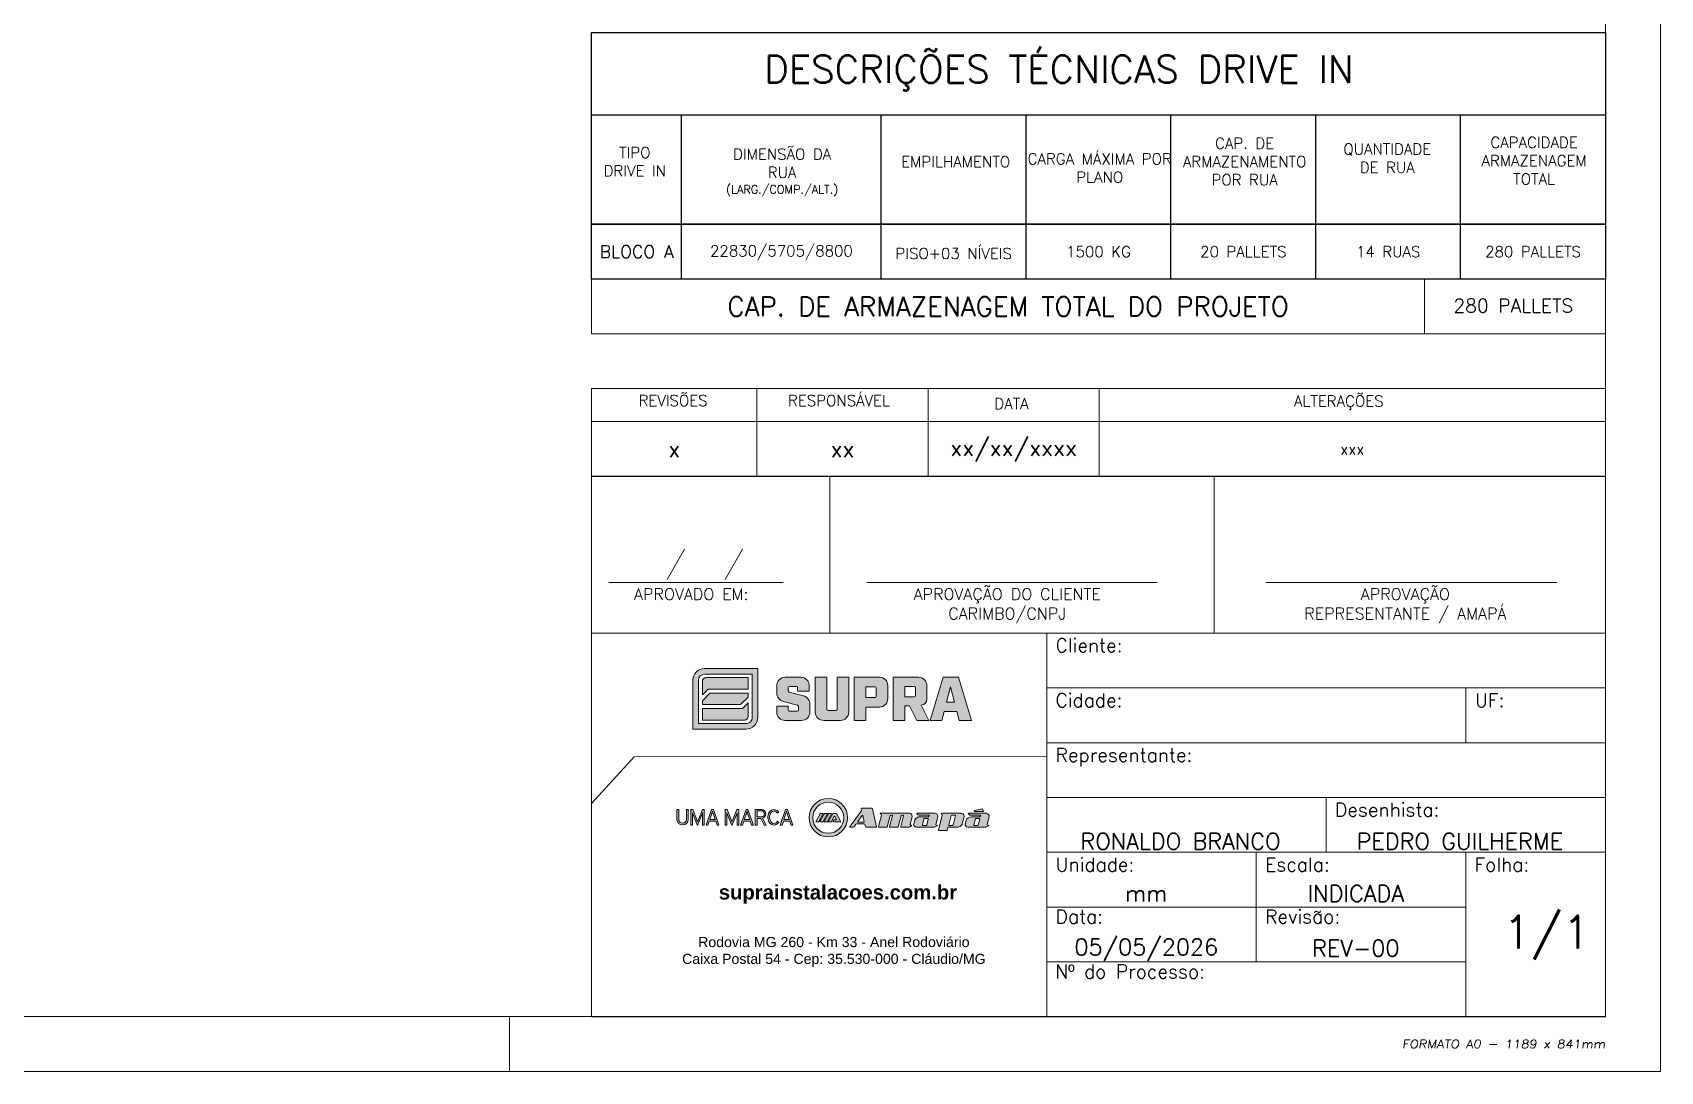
# Model space of a CAD drawing. Header units: millimetres. Extents: x 1772 to 2960, y 1025 to 1862.
# Drawn here: x 2662.8 to 2959.9, y 1024.7 to 1214.3 of the extents above; entities that cross this region are included whole.
import ezdxf
from ezdxf.enums import TextEntityAlignment as Align

# ---------------------------------------------------------------- set-up
doc = ezdxf.new("R2010")
doc.units = ezdxf.units.MM
doc.layers.add('02', color=2, linetype='Continuous')
doc.layers.add('9.3 - LEGENDA', color=7, linetype='Continuous')
doc.layers.add('9 - LEGENDA', color=2, linetype='Continuous', lineweight=20)
doc.layers.add('9.7 - LEGENDA', color=2, linetype='Continuous', lineweight=0)
doc.layers.add('9.1 - LEGENDA', color=30, linetype='Continuous', true_color=0xf2602b)
doc.layers.add('9.2 - LEGENDA', color=30, linetype='Continuous', true_color=0xf2602b)
doc.styles.add('Arial', font='arial.ttf')
doc.styles.add('Legenda', font='romans.shx')
doc.styles.add('ROMANS', font='romans.shx')

# ---------------------------------------------------------------- blocks, each defined once
blk = doc.blocks.new('FORMATO DE FOLHA A0')
at = {"layer": '9.7 - LEGENDA', "color": 7}
blk.add_line((15933.87, 17910.01), (15933.87, 17900.01), dxfattribs=at)
for points in [[(16143.91, 17900.01), (14955.71, 17900.01), (14955.71, 18736.97), (16143.87, 18736.97)], [(16133.87, 17910.01), (14980.67, 17910.01), (14980.67, 18726.97), (16133.87, 18726.97)]]:
    blk.add_lwpolyline(points, close=True, dxfattribs=at)
at = {"layer": '9.7 - LEGENDA', "color": 7, "style": 'ROMANS', "oblique": 8, "width": 1.15}
blk.add_text('FORMATO A0 - 1189 x 841mm', height=1.5, dxfattribs=at).set_placement((16133.87, 17905.01), align=Align.MIDDLE_RIGHT)
blk = doc.blocks.new('Bloco Legenda Supra 02')
at = {"layer": '9 - LEGENDA'}
for p, q in [((-185, 28.62), (0, 28.62)), ((-185, 0), (-185, 28.62)), ((-141.54, 0), (-141.54, 28.62)), ((-71.37, 0), (-71.37, 28.62)), ((0, 28.62), (0, 0)), ((-171.23, 9.8), (-168.05, 15.34)), ((-160.63, 9.8), (-157.45, 15.34)), ((-181.83, 9.27), (-150.03, 9.27)), ((-134.78, 9.27), (-81.77, 9.27)), ((-61.89, 9.27), (-8.88, 9.27)), ((0, 0), (-185, 0)), ((-147.91, 0), (-182.88, 0)), ((-75.01, 0), (-141.54, 0)), ((-2.12, 0), (-68.65, 0))]:
    blk.add_line(p, q, dxfattribs=at)
at = {"layer": '9 - LEGENDA', "char_height": 2.1203, "attachment_point": 1, "style": 'Legenda'}
for s, width, heights, insert in [('\\pxql;APROVADO EM:', 27.4619, [0.73], (-177.25, 8.18)), ('\\pxqc;APROVAÇÃO DO CLIENTE\\PCARIMBO/CNPJ', 57.0791, [13.55], (-137.69, 8.18)), ('\\pxqc;APROVAÇÃO\\PREPRESENTANTE / AMAPÁ', 60.5534, [13.55], (-66.78, 8.18))]:
    blk.add_mtext_dynamic_manual_height_columns(s, width=width, gutter_width=15, heights=heights, dxfattribs=dict(at, insert=insert))
blk = doc.blocks.new('CABEÇALHO')
at = {"layer": '9.1 - LEGENDA', "lineweight": 0, "true_color": 0xf2602b}
h = blk.add_hatch(color=30, dxfattribs=at)
h.dxf.hatch_style = 1
h.paths.add_polyline_path([(12474.99, 14877.66, 0.425379), (12477.18, 14879.77), (12477.18, 14888.69), (12467.45, 14888.69, 0.414214), (12465.33, 14886.57), (12465.33, 14877.66), (12474.99, 14877.66)])
h.paths.add_polyline_path([(12486.71, 14880.76), (12486.71, 14882.16, 0.339253), (12485.51, 14883.73), (12482.94, 14884.42, -0.339253), (12482.76, 14884.65), (12482.76, 14885.22, -0.414214), (12482.96, 14885.43), (12484.26, 14885.43, -0.414214), (12484.46, 14885.22), (12484.46, 14884.58), (12486.58, 14884.58), (12486.58, 14885.58, 0.414214), (12485.04, 14887.12), (12482.17, 14887.12, 0.414214), (12480.64, 14885.58), (12480.64, 14884.27, 0.337903), (12481.84, 14882.71), (12484.41, 14882, -0.337903), (12484.6, 14881.76), (12484.6, 14881.13, -0.414214), (12484.39, 14880.92), (12482.94, 14880.92, -0.414214), (12482.74, 14881.13), (12482.74, 14881.84), (12480.64, 14881.84), (12480.64, 14880.76, 0.414214), (12482.15, 14879.23), (12485.16, 14879.23, 0.417485)])
h.paths.add_polyline_path([(12487.68, 14880.66, 0.394208), (12489.21, 14879.23), (12492.25, 14879.23, 0.414214), (12493.78, 14880.76), (12493.78, 14887.11), (12491.67, 14887.11), (12491.67, 14881.26, -0.414214), (12491.46, 14881.06), (12490, 14881.06, -0.414214), (12489.8, 14881.26), (12489.8, 14887.11), (12487.68, 14887.11)])
h.paths.add_polyline_path([(12500.92, 14883.21), (12500.92, 14885.58, 0.414214), (12499.38, 14887.12), (12494.78, 14887.11), (12494.78, 14879.23), (12496.9, 14879.23), (12496.9, 14881.68), (12499.38, 14881.68, 0.414214)])
h.paths.add_polyline_path([(12506.99, 14882.04, 0.414214), (12508.06, 14883.11), (12508.06, 14885.58, 0.414214), (12506.52, 14887.12), (12501.91, 14887.12), (12501.91, 14879.23), (12504.03, 14879.23), (12504.03, 14881.87), (12504.89, 14881.87), (12506.23, 14879.23), (12508.37, 14879.23), (12506.99, 14882.04)], is_closed=False)
h.paths.add_polyline_path([(12513.94, 14879.23), (12516.19, 14879.23), (12513.79, 14887.11), (12511, 14887.11), (12508.62, 14879.23), (12510.78, 14879.23), (12511.2, 14880.85), (12513.52, 14880.85)])
h.paths.add_polyline_path([(12466.35, 14878.67), (12466.35, 14886.57, -0.414214), (12467.45, 14887.67), (12476.17, 14887.67), (12476.17, 14879.77, -0.429723), (12475.01, 14878.67)], flags=16)
h.paths.add_polyline_path([(12498.6, 14883.41), (12496.9, 14883.41), (12496.9, 14885.38), (12498.6, 14885.38, -0.414214), (12498.8, 14885.18), (12498.8, 14883.61, -0.414214), (12498.6, 14883.41)], is_closed=False, flags=16)
h.paths.add_polyline_path([(12505.94, 14885.2), (12505.94, 14883.74, -0.414214), (12505.74, 14883.53), (12504.03, 14883.53), (12504.03, 14885.4), (12505.74, 14885.4, -0.414214)], flags=16)
h.paths.add_polyline_path([(12512.36, 14885.39), (12513.09, 14882.54), (12511.63, 14882.54)], flags=16)
h.paths.add_polyline_path([(12468.12, 14884.96), (12475.44, 14884.96), (12475.44, 14887.04), (12470.2, 14887.04), (12467.75, 14887.04, 0.414214), (12467.07, 14886.36), (12467.07, 14883.92)], flags=0)
h.paths.add_polyline_path([(12468.46, 14884.22), (12467.07, 14882.83), (12467.07, 14882.13), (12474.06, 14882.13), (12475.44, 14883.51), (12475.44, 14884.22)], flags=0)
h.paths.add_polyline_path([(12467.08, 14881.39), (12467.08, 14879.31), (12474.76, 14879.31, 0.414214), (12475.44, 14879.98), (12475.44, 14882.43), (12474.4, 14881.39)], flags=0)
h = blk.add_hatch(color=30, dxfattribs=at)
h.dxf.hatch_style = 1
h.paths.add_polyline_path([(12468.12, 14884.96), (12475.44, 14884.96), (12475.44, 14887.04), (12470.2, 14887.04), (12467.75, 14887.04, 0.414214), (12467.07, 14886.36), (12467.07, 14883.92)])
h.paths.add_polyline_path([(12468.46, 14884.22), (12467.07, 14882.83), (12467.07, 14882.13), (12474.06, 14882.13), (12475.44, 14883.51), (12475.44, 14884.22)])
h.paths.add_polyline_path([(12467.08, 14881.39), (12467.08, 14879.31), (12474.76, 14879.31, 0.414214), (12475.44, 14879.98), (12475.44, 14882.43), (12474.4, 14881.39)])
h = blk.add_hatch(color=30, dxfattribs=at)
h.dxf.hatch_style = 1
h.paths.add_polyline_path([(12462.75, 14861.15), (12462.75, 14862.98), (12462.43, 14862.98), (12462.43, 14861.17, 1), (12464.48, 14861.17), (12464.48, 14862.98), (12464.16, 14862.98), (12464.16, 14861.17, -0.988453), (12462.75, 14861.15)])
h.paths.add_polyline_path([(12466.19, 14860.07), (12466.94, 14861.9), (12467.12, 14862.37), (12467.12, 14860.14), (12467.42, 14860.14), (12467.42, 14862.98), (12467.07, 14862.98), (12466.4, 14861.28), (12466.19, 14860.73), (12465.99, 14861.28), (12465.32, 14862.98), (12464.97, 14862.98), (12464.97, 14860.14), (12465.27, 14860.14), (12465.27, 14862.37), (12465.44, 14861.9)])
h.paths.add_polyline_path([(12470.09, 14860.14), (12469.1, 14862.98), (12468.76, 14862.98), (12467.77, 14860.14), (12468.09, 14860.14), (12468.34, 14860.86), (12469.52, 14860.86), (12469.76, 14860.14)])
h.paths.add_polyline_path([(12472.48, 14860.07), (12473.23, 14861.9), (12473.41, 14862.37), (12473.41, 14860.14), (12473.71, 14860.14), (12473.71, 14862.98), (12473.36, 14862.98), (12472.69, 14861.28), (12472.48, 14860.73), (12472.28, 14861.28), (12471.61, 14862.98), (12471.26, 14862.98), (12471.26, 14860.14), (12471.56, 14860.14), (12471.56, 14862.37), (12471.73, 14861.9)])
h.paths.add_polyline_path([(12476.38, 14860.14), (12475.39, 14862.98), (12475.05, 14862.98), (12474.06, 14860.14), (12474.38, 14860.14), (12474.63, 14860.86), (12475.8, 14860.86), (12476.05, 14860.14)])
h.paths.add_polyline_path([(12478.07, 14861.38, 0.340454), (12478.66, 14862.18, 0.414214), (12477.86, 14862.98), (12476.73, 14862.98), (12476.73, 14860.14), (12477.05, 14860.14), (12477.05, 14861.35), (12477.72, 14861.35), (12478.33, 14860.14), (12478.7, 14860.14)])
edge = h.paths.add_edge_path()
edge.add_ellipse((12480.16, 14861.56), major_axis=(0.01, 1.42), ratio=0.812832, start_angle=318.8452, end_angle=582.7375)
edge.add_line((12481.03, 14860.62), (12480.8, 14860.82))
edge.add_ellipse((12480.16, 14861.56), major_axis=(0, 1.13), ratio=0.740185, start_angle=682.013, end_angle=940.3854, ccw=False)
edge.add_line((12480.77, 14862.34), (12481.01, 14862.53))
h.paths.add_polyline_path([(12483.6, 14860.14), (12482.62, 14862.98), (12482.27, 14862.98), (12481.28, 14860.14), (12481.61, 14860.14), (12481.85, 14860.86), (12483.03, 14860.86), (12483.27, 14860.14)])
h.paths.add_polyline_path([(12493.56, 14861.48, 1), (12486.55, 14861.48, 1)])
h.paths.add_polyline_path([(12496.57, 14860.36), (12496.7, 14860.27), (12496.82, 14859.81), (12496.95, 14859.73), (12498.76, 14859.73), (12498.85, 14859.79), (12498.85, 14859.81), (12498.09, 14863.11), (12497.95, 14863.2), (12496.13, 14863.2), (12496.03, 14863.11), (12496.06, 14862.96), (12496.1, 14862.8), (12496.06, 14862.67), (12493.92, 14859.77), (12494, 14859.73), (12494.57, 14859.73), (12494.75, 14859.81), (12495.09, 14860.27), (12495.28, 14860.36)])
h.paths.add_polyline_path([(12505.36, 14861.65), (12505.38, 14861.77, 0.33946), (12504.89, 14862.28), (12499.57, 14862.28), (12499.49, 14862.24), (12499.62, 14862.11), (12499.75, 14861.91), (12499.74, 14861.87), (12499.21, 14859.89, 0.493824), (12499.32, 14859.75), (12500.7, 14859.75, 0.338099), (12500.81, 14859.83), (12501.35, 14861.81, -0.26582), (12501.43, 14861.89), (12501.68, 14861.96), (12501.71, 14861.94, -0.320921), (12501.76, 14861.82), (12501.24, 14859.89, 0.493824), (12501.34, 14859.75), (12502.72, 14859.75, 0.338124), (12502.83, 14859.83), (12503.37, 14861.81, -0.267412), (12503.45, 14861.89), (12503.71, 14861.96), (12503.74, 14861.94, -0.310515), (12503.78, 14861.82), (12503.26, 14859.89, 0.493824), (12503.37, 14859.75), (12504.71, 14859.75, 0.073274), (12504.74, 14859.75), (12504.92, 14859.81, 0.069468), (12504.95, 14859.82), (12505.24, 14860.01), (12505.27, 14860.05), (12505.12, 14860.1), (12505.03, 14860.16, -0.327221), (12504.98, 14860.28)])
h.paths.add_polyline_path([(12509.42, 14859.75), (12509.92, 14860.01), (12509.97, 14860.05), (12509.81, 14860.1), (12509.66, 14860.2), (12509.66, 14860.22), (12510.05, 14861.65), (12510.07, 14861.77), (12509.86, 14862.16), (12509.41, 14862.28), (12506.28, 14862.28), (12506.21, 14862.24), (12506.23, 14862.21), (12506.42, 14862.02), (12506.6, 14861.96), (12508.37, 14861.96, -0.14925), (12508.42, 14861.94), (12508.49, 14861.89), (12508.34, 14861.68, -0.238714), (12508.26, 14861.65), (12506.82, 14861.65, 0.310684), (12505.82, 14860.99), (12505.65, 14860.38), (12505.63, 14860.25, 0.335676), (12506.12, 14859.75), (12506.3, 14859.75)])
h.paths.add_polyline_path([(12514.22, 14862.28), (12510.71, 14862.28, 0.124117), (12510.66, 14862.27), (12510.64, 14862.25, 0.225102), (12510.63, 14862.22), (12510.73, 14862.11, -0.039705), (12510.74, 14862.1), (12510.87, 14861.91), (12510.86, 14861.87), (12510.15, 14859.24, 0.494295), (12510.24, 14859.12), (12511.66, 14859.12, 0.336979), (12511.76, 14859.19), (12511.89, 14859.68, -0.336979), (12511.98, 14859.75), (12513.53, 14859.75, 0.317224), (12514.51, 14860.38), (12514.86, 14861.65), (12514.88, 14861.77, 0.408402)])
h.paths.add_polyline_path([(12518.79, 14859.75), (12519.29, 14860.01), (12519.34, 14860.05), (12519.18, 14860.1), (12519.03, 14860.2), (12519.03, 14860.22), (12519.42, 14861.65, 0.404448), (12518.91, 14862.28), (12515.67, 14862.28, 0.124402), (12515.64, 14862.27), (12515.61, 14862.26, 0.338099), (12515.6, 14862.22, 0.077072), (12515.61, 14862.21), (12515.83, 14861.98, 0.200147), (12515.88, 14861.96), (12517.75, 14861.96, -0.14925), (12517.78, 14861.95), (12517.81, 14861.93, -0.426231), (12517.82, 14861.84), (12517.7, 14861.67, -0.238714), (12517.65, 14861.65), (12516.18, 14861.65, 0.306917), (12515.19, 14861.01), (12515.02, 14860.38, 0.428953), (12515.49, 14859.75)])
h.paths.add_polyline_path([(12518.39, 14862.6), (12518.2, 14863.1), (12516.67, 14862.81), (12516.76, 14862.6)])
h.paths.add_polyline_path([(12469.42, 14861.15), (12468.44, 14861.15), (12468.75, 14862.08), (12468.93, 14862.65), (12469.1, 14862.09)], flags=16)
h.paths.add_polyline_path([(12475.71, 14861.15), (12474.73, 14861.15), (12475.04, 14862.08), (12475.22, 14862.65), (12475.39, 14862.09)], flags=16)
h.paths.add_polyline_path([(12477.84, 14862.75, -0.414214), (12478.42, 14862.17, -0.414214), (12477.89, 14861.64), (12477.05, 14861.64), (12477.05, 14862.75)], flags=16)
h.paths.add_polyline_path([(12482.93, 14861.15), (12481.95, 14861.15), (12482.26, 14862.08), (12482.44, 14862.65), (12482.62, 14862.09)], flags=16)
h.paths.add_polyline_path([(12492.89, 14861.48, 1), (12487.21, 14861.48, 1)], flags=16)
h.paths.add_polyline_path([(12496.5, 14860.67), (12495.5, 14860.67), (12495.44, 14860.71), (12495.45, 14860.76), (12496.25, 14861.89), (12496.3, 14861.93), (12496.33, 14861.89), (12496.59, 14860.74)], flags=16)
h.paths.add_polyline_path([(12508.21, 14861.33, -0.493787), (12508.3, 14861.21), (12508.01, 14860.14, -0.338879), (12507.92, 14860.07), (12507.31, 14860.07, -0.493787), (12507.22, 14860.19), (12507.51, 14861.26, -0.338879), (12507.6, 14861.33)], flags=16)
h.paths.add_polyline_path([(12512.62, 14861.96), (12513.21, 14861.96), (12513.3, 14861.89), (12513.29, 14861.87), (12512.83, 14860.15), (12512.69, 14860.06), (12512.1, 14860.06), (12512.02, 14860.13), (12512.02, 14860.15), (12512.48, 14861.87)], flags=16)
h.paths.add_polyline_path([(12517.62, 14861.33, -0.493787), (12517.68, 14861.24), (12517.38, 14860.12, -0.338879), (12517.31, 14860.07), (12516.65, 14860.07, -0.493787), (12516.58, 14860.15), (12516.89, 14861.28, -0.338879), (12516.95, 14861.33)], flags=16)
h.paths.add_polyline_path([(12488.35, 14860.79, -0.277041), (12488.22, 14860.71), (12487.76, 14860.71), (12488.54, 14862.17, -0.27714), (12488.67, 14862.25), (12489.13, 14862.25)], flags=0)
h.paths.add_polyline_path([(12489.12, 14860.79, -0.277126), (12488.99, 14860.71), (12488.52, 14860.71), (12489.3, 14862.17, -0.27714), (12489.43, 14862.25), (12489.9, 14862.25)], flags=0)
h.paths.add_polyline_path([(12489.88, 14860.79, -0.277126), (12489.75, 14860.71), (12489.29, 14860.71), (12490.06, 14862.17, -0.277041), (12490.2, 14862.25), (12490.66, 14862.25)], flags=0)
h.paths.add_polyline_path([(12491.49, 14861.07, 0.408126), (12491.55, 14861.13), (12491.55, 14861.15, 0.128303), (12491.54, 14861.18), (12491.2, 14861.83), (12490.65, 14860.79, -0.277175), (12490.51, 14860.71), (12490.05, 14860.71), (12490.81, 14862.13, -0.277133), (12491, 14862.25), (12491.39, 14862.25, -0.277133), (12491.59, 14862.13), (12492.35, 14860.71), (12490.9, 14860.71), (12491.06, 14861.01, -0.276959), (12491.16, 14861.07)], flags=0)
h.paths.add_polyline_path([(12491.16, 14861.07, 0.276959), (12491.06, 14861.01), (12490.9, 14860.71), (12492.35, 14860.71), (12491.59, 14862.13, 0.277133), (12491.39, 14862.25), (12491, 14862.25, 0.277133), (12490.81, 14862.13), (12490.05, 14860.71), (12490.51, 14860.71, 0.277175), (12490.65, 14860.79), (12491.2, 14861.83), (12491.54, 14861.18, -0.128303), (12491.55, 14861.15), (12491.55, 14861.13, -0.408126), (12491.49, 14861.07)], flags=0)
h.paths.add_polyline_path([(12490.66, 14862.25), (12490.2, 14862.25, 0.277041), (12490.06, 14862.17), (12489.29, 14860.71), (12489.75, 14860.71, 0.277126), (12489.88, 14860.79)], flags=0)
h.paths.add_polyline_path([(12489.9, 14862.25), (12489.43, 14862.25, 0.27714), (12489.3, 14862.17), (12488.52, 14860.71), (12488.99, 14860.71, 0.277126), (12489.12, 14860.79)], flags=0)
h.paths.add_polyline_path([(12489.13, 14862.25), (12488.67, 14862.25, 0.27714), (12488.54, 14862.17), (12487.76, 14860.71), (12488.22, 14860.71, 0.277041), (12488.35, 14860.79)], flags=0)
h = blk.add_hatch(color=30, dxfattribs=at)
h.dxf.hatch_style = 1
h.paths.add_polyline_path([(12489.13, 14862.25), (12488.67, 14862.25, 0.27714), (12488.54, 14862.17), (12487.76, 14860.71), (12488.22, 14860.71, 0.277041), (12488.35, 14860.79)])
h.paths.add_polyline_path([(12489.9, 14862.25), (12489.43, 14862.25, 0.27714), (12489.3, 14862.17), (12488.52, 14860.71), (12488.99, 14860.71, 0.277126), (12489.12, 14860.79)])
h.paths.add_polyline_path([(12490.66, 14862.25), (12490.2, 14862.25, 0.277041), (12490.06, 14862.17), (12489.29, 14860.71), (12489.75, 14860.71, 0.277126), (12489.88, 14860.79)])
h.paths.add_polyline_path([(12491.16, 14861.07, 0.276959), (12491.06, 14861.01), (12490.9, 14860.71), (12492.35, 14860.71), (12491.59, 14862.13, 0.277133), (12491.39, 14862.25), (12491, 14862.25, 0.277133), (12490.81, 14862.13), (12490.05, 14860.71), (12490.51, 14860.71, 0.277175), (12490.65, 14860.79), (12491.2, 14861.83), (12491.54, 14861.18, -0.128303), (12491.55, 14861.15), (12491.55, 14861.13, -0.408126), (12491.49, 14861.07)])
at = {"layer": '9 - LEGENDA'}
for p, q in [((12446.86, 14895.16), (12631.86, 14895.16)), ((12446.86, 14825.16), (12446.86, 14895.16)), ((12529.9, 14895.16), (12529.9, 14825.16)), ((12631.86, 14825.16), (12631.86, 14895.16)), ((12529.9, 14885.16), (12631.86, 14885.16)), ((12606.36, 14875.16), (12606.36, 14885.16)), ((12529.9, 14875.16), (12631.86, 14875.16)), ((12529.9, 14865.16), (12631.86, 14865.16)), ((12580.88, 14865.16), (12580.88, 14855.16)), ((12529.9, 14855.16), (12631.86, 14855.16)), ((12568.13, 14845.16), (12568.13, 14855.16)), ((12606.36, 14825.16), (12606.36, 14855.16)), ((12529.9, 14845.16), (12606.36, 14845.16)), ((12568.13, 14835.16), (12568.13, 14845.16)), ((12529.9, 14835.16), (12606.36, 14835.16)), ((12446.86, 14825.16), (12631.86, 14825.16))]:
    blk.add_line(p, q, dxfattribs=at)
at = {"layer": '9.1 - LEGENDA', "lineweight": 0}
for p, q in [((12467.45, 14888.69), (12477.18, 14888.69)), ((12477.18, 14888.69), (12477.18, 14879.77)), ((12465.33, 14877.66), (12465.33, 14886.57)), ((12466.35, 14886.57), (12466.35, 14878.67)), ((12467.07, 14886.36), (12467.07, 14883.92)), ((12476.17, 14887.67), (12467.45, 14887.67)), ((12470.2, 14887.04), (12467.75, 14887.04)), ((12475.44, 14887.04), (12470.2, 14887.04)), ((12475.44, 14884.96), (12475.44, 14887.04)), ((12476.17, 14879.77), (12476.17, 14887.67)), ((12480.64, 14884.27), (12480.64, 14885.58)), ((12482.17, 14887.12), (12485.04, 14887.12)), ((12482.76, 14885.22), (12482.76, 14884.65)), ((12484.26, 14885.43), (12482.96, 14885.43)), ((12484.46, 14884.58), (12484.46, 14885.22)), ((12486.58, 14885.58), (12486.58, 14884.58)), ((12487.68, 14880.66), (12487.68, 14887.11)), ((12487.68, 14887.11), (12489.8, 14887.11)), ((12489.8, 14887.11), (12489.8, 14881.26)), ((12491.67, 14881.26), (12491.67, 14887.11)), ((12491.67, 14887.11), (12493.78, 14887.11)), ((12493.78, 14887.11), (12493.78, 14880.76)), ((12494.78, 14887.12), (12499.38, 14887.12)), ((12494.78, 14887.11), (12494.78, 14887.12)), ((12494.78, 14879.23), (12494.78, 14887.11)), ((12498.6, 14885.38), (12496.9, 14885.38)), ((12496.9, 14885.38), (12496.9, 14883.41)), ((12498.8, 14883.61), (12498.8, 14885.18)), ((12500.92, 14885.58), (12500.92, 14883.21)), ((12501.91, 14879.23), (12501.91, 14887.12)), ((12501.91, 14887.12), (12506.52, 14887.12)), ((12505.74, 14885.4), (12504.03, 14885.4)), ((12504.03, 14885.4), (12504.03, 14883.53)), ((12505.94, 14883.74), (12505.94, 14885.2)), ((12508.06, 14885.58), (12508.06, 14883.11)), ((12508.62, 14879.23), (12511, 14887.11)), ((12511, 14887.11), (12513.79, 14887.11)), ((12512.36, 14885.39), (12511.63, 14882.54)), ((12513.09, 14882.54), (12512.36, 14885.39)), ((12513.79, 14887.11), (12516.19, 14879.23)), ((12467.07, 14883.92), (12468.12, 14884.96)), ((12468.46, 14884.22), (12467.07, 14882.83)), ((12467.07, 14882.83), (12467.07, 14882.13)), ((12468.12, 14884.96), (12475.44, 14884.96)), ((12475.44, 14884.22), (12468.46, 14884.22)), ((12474.06, 14882.13), (12475.44, 14883.51)), ((12475.44, 14882.43), (12474.4, 14881.39)), ((12475.44, 14883.51), (12475.44, 14884.22)), ((12475.44, 14879.98), (12475.44, 14882.43)), ((12481.84, 14882.71), (12484.41, 14882)), ((12482.94, 14884.42), (12485.51, 14883.73)), ((12486.58, 14884.58), (12484.46, 14884.58)), ((12496.9, 14883.41), (12498.6, 14883.41)), ((12498.6, 14883.41), (12498.6, 14883.41)), ((12504.03, 14883.53), (12505.74, 14883.53)), ((12505.74, 14883.53), (12505.74, 14883.54)), ((12511.63, 14882.54), (12513.09, 14882.54)), ((12513.09, 14882.54), (12513.09, 14882.54)), ((12467.07, 14882.13), (12474.06, 14882.13)), ((12467.08, 14881.39), (12467.08, 14879.31)), ((12474.4, 14881.39), (12467.08, 14881.39)), ((12467.08, 14881.39), (12467.08, 14881.39)), ((12467.08, 14879.31), (12474.76, 14879.31)), ((12480.64, 14881.84), (12482.74, 14881.84)), ((12480.64, 14880.76), (12480.64, 14881.84)), ((12485.18, 14879.23), (12482.15, 14879.23)), ((12482.74, 14881.84), (12482.74, 14881.13)), ((12482.94, 14880.92), (12484.39, 14880.92)), ((12484.6, 14881.13), (12484.6, 14881.76)), ((12486.71, 14882.16), (12486.71, 14880.76)), ((12492.25, 14879.23), (12489.21, 14879.23)), ((12490, 14881.06), (12491.46, 14881.06)), ((12496.9, 14879.23), (12494.78, 14879.23)), ((12499.38, 14881.68), (12496.9, 14881.68)), ((12496.9, 14881.68), (12496.9, 14879.23)), ((12504.03, 14879.23), (12501.91, 14879.23)), ((12504.89, 14881.87), (12504.03, 14881.87)), ((12504.03, 14881.87), (12504.03, 14879.23)), ((12506.23, 14879.23), (12504.89, 14881.87)), ((12508.37, 14879.23), (12506.23, 14879.23)), ((12506.99, 14882.04), (12508.37, 14879.23)), ((12506.99, 14882.04), (12506.99, 14882.04)), ((12508.37, 14879.23), (12508.37, 14879.23)), ((12510.78, 14879.23), (12508.62, 14879.23)), ((12511.2, 14880.85), (12510.78, 14879.23)), ((12513.52, 14880.85), (12511.2, 14880.85)), ((12513.94, 14879.23), (12513.52, 14880.85)), ((12516.19, 14879.23), (12513.94, 14879.23)), ((12475.07, 14877.66), (12465.33, 14877.66)), ((12466.35, 14878.67), (12475.07, 14878.67)), ((12466.35, 14878.67), (12466.35, 14878.67)), ((12475.07, 14877.66), (12475.07, 14877.66)), ((12462.43, 14861.17), (12462.43, 14862.98)), ((12462.43, 14862.98), (12462.75, 14862.98)), ((12462.75, 14862.98), (12462.75, 14861.15)), ((12464.16, 14861.17), (12464.16, 14862.98)), ((12464.16, 14862.98), (12464.48, 14862.98)), ((12464.48, 14862.98), (12464.48, 14861.17)), ((12464.97, 14860.14), (12464.97, 14862.98)), ((12464.97, 14862.98), (12465.32, 14862.98)), ((12465.44, 14861.9), (12465.27, 14862.37)), ((12465.27, 14862.37), (12465.27, 14860.14)), ((12465.32, 14862.98), (12465.99, 14861.28)), ((12466.19, 14860.07), (12465.44, 14861.9)), ((12466.94, 14861.9), (12466.19, 14860.07)), ((12466.4, 14861.28), (12467.07, 14862.98)), ((12467.12, 14862.37), (12466.94, 14861.9)), ((12467.07, 14862.98), (12467.42, 14862.98)), ((12467.12, 14860.14), (12467.12, 14862.37)), ((12467.42, 14862.98), (12467.42, 14860.14)), ((12467.77, 14860.14), (12468.76, 14862.98)), ((12468.75, 14862.08), (12468.44, 14861.15)), ((12468.93, 14862.65), (12468.75, 14862.08)), ((12468.76, 14862.98), (12469.1, 14862.98)), ((12469.1, 14862.09), (12468.93, 14862.65)), ((12469.1, 14862.98), (12470.09, 14860.14)), ((12469.42, 14861.15), (12469.1, 14862.09)), ((12471.26, 14860.14), (12471.26, 14862.98)), ((12471.26, 14862.98), (12471.61, 14862.98)), ((12471.73, 14861.9), (12471.56, 14862.37)), ((12471.56, 14862.37), (12471.56, 14860.14)), ((12471.61, 14862.98), (12472.28, 14861.28)), ((12472.48, 14860.07), (12471.73, 14861.9)), ((12473.23, 14861.9), (12472.48, 14860.07)), ((12472.69, 14861.28), (12473.36, 14862.98)), ((12473.41, 14862.37), (12473.23, 14861.9)), ((12473.36, 14862.98), (12473.71, 14862.98)), ((12473.41, 14860.14), (12473.41, 14862.37)), ((12473.71, 14862.98), (12473.71, 14860.14)), ((12474.06, 14860.14), (12475.05, 14862.98)), ((12475.04, 14862.08), (12474.73, 14861.15)), ((12475.22, 14862.65), (12475.04, 14862.08)), ((12475.05, 14862.98), (12475.39, 14862.98)), ((12475.39, 14862.09), (12475.22, 14862.65)), ((12475.39, 14862.98), (12476.38, 14860.14)), ((12475.71, 14861.15), (12475.39, 14862.09)), ((12476.73, 14860.14), (12476.73, 14862.98)), ((12476.73, 14862.98), (12477.86, 14862.98)), ((12477.84, 14862.75), (12477.05, 14862.75)), ((12477.05, 14862.75), (12477.05, 14861.64)), ((12477.05, 14861.64), (12477.89, 14861.64)), ((12481.01, 14862.53), (12480.77, 14862.34)), ((12481.28, 14860.14), (12482.27, 14862.98)), ((12482.26, 14862.08), (12481.95, 14861.15)), ((12482.44, 14862.65), (12482.26, 14862.08)), ((12482.27, 14862.98), (12482.62, 14862.98)), ((12482.62, 14862.09), (12482.44, 14862.65)), ((12482.62, 14862.98), (12483.6, 14860.14)), ((12482.93, 14861.15), (12482.62, 14862.09)), ((12487.76, 14860.71), (12488.54, 14862.17)), ((12489.13, 14862.25), (12488.35, 14860.79)), ((12488.52, 14860.71), (12489.3, 14862.17)), ((12488.67, 14862.25), (12489.13, 14862.25)), ((12489.9, 14862.25), (12489.12, 14860.79)), ((12489.29, 14860.71), (12490.06, 14862.17)), ((12489.43, 14862.25), (12489.9, 14862.25)), ((12490.66, 14862.25), (12489.88, 14860.79)), ((12490.81, 14862.13), (12490.05, 14860.71)), ((12490.2, 14862.25), (12490.66, 14862.25)), ((12490.65, 14860.79), (12491.2, 14861.83)), ((12491.39, 14862.25), (12491, 14862.25)), ((12491.2, 14861.83), (12491.54, 14861.18)), ((12492.35, 14860.71), (12491.59, 14862.13)), ((12496.06, 14862.67), (12493.92, 14859.77)), ((12495.45, 14860.76), (12496.25, 14861.89)), ((12496.13, 14863.2), (12496.03, 14863.11)), ((12496.03, 14863.11), (12496.06, 14862.96)), ((12496.06, 14862.96), (12496.1, 14862.8)), ((12496.1, 14862.8), (12496.06, 14862.67)), ((12497.95, 14863.2), (12496.13, 14863.2)), ((12496.25, 14861.89), (12496.3, 14861.93)), ((12496.3, 14861.93), (12496.33, 14861.89)), ((12496.33, 14861.89), (12496.59, 14860.74)), ((12498.09, 14863.11), (12497.95, 14863.2)), ((12498.85, 14859.81), (12498.09, 14863.11)), ((12499.74, 14861.87), (12499.21, 14859.89)), ((12499.57, 14862.28), (12499.49, 14862.24)), ((12499.49, 14862.24), (12499.62, 14862.11)), ((12504.89, 14862.28), (12499.57, 14862.28)), ((12499.62, 14862.11), (12499.75, 14861.91)), ((12499.75, 14861.91), (12499.74, 14861.87)), ((12500.81, 14859.83), (12501.35, 14861.81)), ((12501.76, 14861.82), (12501.24, 14859.89)), ((12501.43, 14861.89), (12501.68, 14861.96)), ((12501.68, 14861.96), (12501.71, 14861.94)), ((12502.83, 14859.83), (12503.37, 14861.81)), ((12503.78, 14861.82), (12503.26, 14859.89)), ((12503.45, 14861.89), (12503.71, 14861.96)), ((12503.71, 14861.96), (12503.74, 14861.94)), ((12504.98, 14860.28), (12505.36, 14861.65)), ((12505.36, 14861.65), (12505.38, 14861.77)), ((12506.28, 14862.28), (12506.21, 14862.24)), ((12506.21, 14862.24), (12506.23, 14862.21)), ((12506.23, 14862.21), (12506.42, 14862.02)), ((12509.41, 14862.28), (12506.28, 14862.28)), ((12506.42, 14862.02), (12506.6, 14861.96)), ((12506.6, 14861.96), (12508.37, 14861.96)), ((12508.26, 14861.65), (12506.82, 14861.65)), ((12508.49, 14861.89), (12508.34, 14861.68)), ((12508.42, 14861.94), (12508.49, 14861.89)), ((12509.86, 14862.16), (12509.41, 14862.28)), ((12509.66, 14860.22), (12510.05, 14861.65)), ((12510.07, 14861.77), (12509.86, 14862.16)), ((12510.05, 14861.65), (12510.07, 14861.77)), ((12510.86, 14861.87), (12510.15, 14859.24)), ((12510.63, 14862.22), (12510.73, 14862.11)), ((12510.66, 14862.27), (12510.64, 14862.25)), ((12514.22, 14862.28), (12510.71, 14862.28)), ((12510.74, 14862.1), (12510.87, 14861.91)), ((12510.87, 14861.91), (12510.86, 14861.87)), ((12514.51, 14860.38), (12514.86, 14861.65)), ((12514.86, 14861.65), (12514.88, 14861.77)), ((12515.64, 14862.27), (12515.61, 14862.26)), ((12515.61, 14862.21), (12515.83, 14861.98)), ((12518.91, 14862.28), (12515.67, 14862.28)), ((12515.88, 14861.96), (12517.75, 14861.96)), ((12517.65, 14861.65), (12516.18, 14861.65)), ((12516.67, 14862.81), (12518.2, 14863.1)), ((12516.76, 14862.6), (12516.67, 14862.81)), ((12518.39, 14862.6), (12516.76, 14862.6)), ((12517.82, 14861.84), (12517.7, 14861.67)), ((12517.78, 14861.95), (12517.81, 14861.93)), ((12518.2, 14863.1), (12518.39, 14862.6)), ((12519.03, 14860.22), (12519.42, 14861.65)), ((12465.27, 14860.14), (12464.97, 14860.14)), ((12465.99, 14861.28), (12466.19, 14860.73)), ((12466.19, 14860.73), (12466.4, 14861.28)), ((12467.42, 14860.14), (12467.12, 14860.14)), ((12468.09, 14860.14), (12467.77, 14860.14)), ((12468.34, 14860.86), (12468.09, 14860.14)), ((12469.52, 14860.86), (12468.34, 14860.86)), ((12468.44, 14861.15), (12469.42, 14861.15)), ((12469.76, 14860.14), (12469.52, 14860.86)), ((12470.09, 14860.14), (12469.76, 14860.14)), ((12471.56, 14860.14), (12471.26, 14860.14)), ((12472.28, 14861.28), (12472.48, 14860.73)), ((12472.48, 14860.73), (12472.69, 14861.28)), ((12473.71, 14860.14), (12473.41, 14860.14)), ((12474.38, 14860.14), (12474.06, 14860.14)), ((12474.63, 14860.86), (12474.38, 14860.14)), ((12475.8, 14860.86), (12474.63, 14860.86)), ((12474.73, 14861.15), (12475.71, 14861.15)), ((12476.05, 14860.14), (12475.8, 14860.86)), ((12476.38, 14860.14), (12476.05, 14860.14)), ((12477.05, 14860.14), (12476.73, 14860.14)), ((12477.72, 14861.35), (12477.05, 14861.35)), ((12477.05, 14861.35), (12477.05, 14860.14)), ((12478.33, 14860.14), (12477.72, 14861.35)), ((12478.07, 14861.38), (12478.7, 14860.14)), ((12478.7, 14860.14), (12478.33, 14860.14)), ((12480.8, 14860.82), (12481.03, 14860.62)), ((12481.61, 14860.14), (12481.28, 14860.14)), ((12481.85, 14860.86), (12481.61, 14860.14)), ((12483.03, 14860.86), (12481.85, 14860.86)), ((12481.95, 14861.15), (12482.93, 14861.15)), ((12483.27, 14860.14), (12483.03, 14860.86)), ((12483.6, 14860.14), (12483.27, 14860.14)), ((12488.22, 14860.71), (12487.76, 14860.71)), ((12488.99, 14860.71), (12488.52, 14860.71)), ((12489.75, 14860.71), (12489.29, 14860.71)), ((12490.05, 14860.71), (12490.51, 14860.71)), ((12491.06, 14861.01), (12490.9, 14860.71)), ((12490.9, 14860.71), (12492.35, 14860.71)), ((12491.49, 14861.07), (12491.16, 14861.07)), ((12491.55, 14861.15), (12491.55, 14861.13)), ((12493.92, 14859.77), (12494, 14859.73)), ((12494, 14859.73), (12494.57, 14859.73)), ((12494.57, 14859.73), (12494.75, 14859.81)), ((12494.75, 14859.81), (12495.09, 14860.27)), ((12495.09, 14860.27), (12495.28, 14860.36)), ((12495.28, 14860.36), (12496.57, 14860.36)), ((12495.44, 14860.71), (12495.45, 14860.76)), ((12495.5, 14860.67), (12495.44, 14860.71)), ((12496.5, 14860.67), (12495.5, 14860.67)), ((12496.59, 14860.74), (12496.5, 14860.67)), ((12496.57, 14860.36), (12496.7, 14860.27)), ((12496.7, 14860.27), (12496.82, 14859.81)), ((12496.82, 14859.81), (12496.95, 14859.73)), ((12496.95, 14859.73), (12498.76, 14859.73)), ((12498.76, 14859.73), (12498.85, 14859.79)), ((12498.85, 14859.79), (12498.85, 14859.81)), ((12499.32, 14859.75), (12500.7, 14859.75)), ((12501.34, 14859.75), (12502.72, 14859.75)), ((12503.37, 14859.75), (12504.71, 14859.75)), ((12504.74, 14859.75), (12504.92, 14859.81)), ((12504.95, 14859.82), (12505.24, 14860.01)), ((12505.12, 14860.1), (12505.03, 14860.16)), ((12505.27, 14860.05), (12505.12, 14860.1)), ((12505.24, 14860.01), (12505.27, 14860.05)), ((12505.65, 14860.38), (12505.63, 14860.25)), ((12505.82, 14860.99), (12505.65, 14860.38)), ((12506.3, 14859.75), (12506.12, 14859.75)), ((12506.3, 14859.75), (12509.42, 14859.75)), ((12507.22, 14860.19), (12507.51, 14861.26)), ((12507.92, 14860.07), (12507.31, 14860.07)), ((12507.6, 14861.33), (12508.21, 14861.33)), ((12508.3, 14861.21), (12508.01, 14860.14)), ((12509.42, 14859.75), (12509.92, 14860.01)), ((12509.66, 14860.2), (12509.66, 14860.22)), ((12509.81, 14860.1), (12509.66, 14860.2)), ((12509.97, 14860.05), (12509.81, 14860.1)), ((12509.92, 14860.01), (12509.97, 14860.05)), ((12510.24, 14859.12), (12511.66, 14859.12)), ((12511.76, 14859.19), (12511.89, 14859.68)), ((12511.98, 14859.75), (12513.53, 14859.75)), ((12515.19, 14861.01), (12515.02, 14860.38)), ((12515.49, 14859.75), (12518.79, 14859.75)), ((12516.58, 14860.15), (12516.89, 14861.28)), ((12517.31, 14860.07), (12516.65, 14860.07)), ((12516.95, 14861.33), (12517.62, 14861.33)), ((12517.68, 14861.24), (12517.38, 14860.12)), ((12518.79, 14859.75), (12519.29, 14860.01)), ((12519.03, 14860.2), (12519.03, 14860.22)), ((12519.18, 14860.1), (12519.03, 14860.2)), ((12519.34, 14860.05), (12519.18, 14860.1)), ((12519.29, 14860.01), (12519.34, 14860.05))]:
    blk.add_line(p, q, dxfattribs=at)
blk.add_lwpolyline([(12512.62, 14861.96), (12513.21, 14861.96), (12513.3, 14861.89), (12513.29, 14861.87), (12512.83, 14860.15), (12512.69, 14860.06), (12512.1, 14860.06), (12512.02, 14860.13), (12512.02, 14860.15), (12512.48, 14861.87)], close=True, dxfattribs=at)
for radius in [3.51, 2.84]:
    blk.add_circle((12490.05, 14861.48), radius, dxfattribs=at)
for centre, radius, start, end in [((12467.45, 14886.57), 2.12, 90, 180), ((12467.45, 14886.57), 1.1, 90, 180), ((12467.75, 14886.36), 0.677, 90, 180), ((12482.17, 14885.58), 1.53, 90, 180), ((12482.96, 14885.22), 0.202, 90, 180), ((12484.26, 14885.22), 0.202, 0, 90), ((12485.04, 14885.58), 1.53, 0, 90), ((12498.6, 14885.18), 0.202, 0, 90), ((12499.38, 14885.58), 1.53, 0, 90), ((12505.74, 14885.2), 0.202, 0, 90), ((12506.52, 14885.58), 1.53, 0, 90), ((12482.26, 14884.27), 1.62, 180, 254.6811), ((12483, 14884.65), 0.236, 180, 254.9586), ((12485.09, 14882.16), 1.62, 0, 74.9586), ((12498.6, 14883.61), 0.202, 270, 0), ((12499.38, 14883.21), 1.53, 270, 0), ((12505.74, 14883.74), 0.202, 270, 0), ((12506.99, 14883.11), 1.07, 270, 0), ((12474.76, 14879.98), 0.677, 270, 0), ((12475.07, 14879.77), 2.12, 267.8245, 0), ((12475.07, 14879.77), 1.1, 266.9828, 0), ((12482.17, 14880.76), 1.53, 180, 270), ((12482.94, 14881.13), 0.202, 180, 270), ((12484.39, 14881.13), 0.202, 270, 0), ((12484.35, 14881.76), 0.245, 0, 74.6811), ((12485.18, 14880.76), 1.53, 269.3608, 0), ((12489.21, 14880.76), 1.53, 183.9409, 270), ((12490, 14881.26), 0.202, 180, 270), ((12491.46, 14881.26), 0.202, 270, 0), ((12492.25, 14880.76), 1.53, 270, 0), ((12477.84, 14862.17), 0.581, 0, 90), ((12477.86, 14862.18), 0.804, 0, 90), ((12477.89, 14862.17), 0.532, 270, 0), ((12477.84, 14862.16), 0.817, 286.185, 1.3904), ((12488.67, 14862.1), 0.15, 90, 151.9607), ((12489.43, 14862.1), 0.15, 90, 151.9607), ((12490.2, 14862.1), 0.15, 90, 151.9396), ((12491, 14862.03), 0.223, 90, 151.9593), ((12491.39, 14862.03), 0.223, 28.0407, 90), ((12501.46, 14861.78), 0.114, 105.177, 164.7214), ((12501.65, 14861.85), 0.114, 344.8749, 56.045), ((12503.48, 14861.78), 0.114, 104.8414, 164.7264), ((12503.67, 14861.84), 0.114, 344.8749, 53.8763), ((12504.8, 14861.71), 0.576, 6.553, 81.5542), ((12506.79, 14860.59), 1.06, 88.4988, 157.5355), ((12508.26, 14861.74), 0.0957, 270, 323.7042), ((12508.37, 14861.86), 0.0957, 56.045, 90), ((12510.67, 14862.23), 0.0351, 142.7053, 193.4491), ((12510.71, 14862.18), 0.0957, 90, 118.3008), ((12510.66, 14862.05), 0.0957, 33.4612, 42.5562), ((12514.29, 14861.69), 0.591, 8.0637, 96.9246), ((12516.15, 14860.6), 1.04, 88.5474, 156.7958), ((12515.62, 14862.23), 0.0302, 117.4708, 192.1922), ((12515.65, 14862.25), 0.0661, 207.0991, 224.7279), ((12515.67, 14862.21), 0.0661, 90, 118.3652), ((12515.88, 14862.02), 0.0661, 224.7279, 270), ((12517.65, 14861.71), 0.0661, 270, 323.7042), ((12517.75, 14861.89), 0.0661, 56.045, 90), ((12517.77, 14861.88), 0.0661, 323.7042, 56.045), ((12518.84, 14861.7), 0.582, 354.5716, 82.6548), ((12463.46, 14861.17), 1.02, 180, 0), ((12463.46, 14861.17), 0.707, 180, 0), ((12488.22, 14860.86), 0.15, 270, 331.9396), ((12488.99, 14860.86), 0.15, 270, 331.9577), ((12489.75, 14860.86), 0.15, 270, 331.9577), ((12490.51, 14860.86), 0.153, 270, 331.9682), ((12491.16, 14860.95), 0.118, 90, 151.9221), ((12491.49, 14861.13), 0.0557, 270, 358.8065), ((12491.49, 14861.15), 0.0557, 358.8065, 28.0515), ((12499.32, 14859.86), 0.114, 164.8749, 270), ((12500.7, 14859.86), 0.114, 270, 344.7214), ((12501.34, 14859.86), 0.114, 164.8749, 270), ((12502.72, 14859.86), 0.114, 270, 344.7264), ((12503.37, 14859.86), 0.114, 164.8749, 270), ((12504.71, 14859.86), 0.114, 270, 286.7631), ((12504.89, 14859.92), 0.114, 286.7631, 302.6586), ((12505.09, 14860.25), 0.114, 164.5634, 237.0401), ((12506.2, 14860.32), 0.577, 187.3982, 261.6207), ((12507.31, 14860.16), 0.0957, 164.8818, 270), ((12507.6, 14861.23), 0.0957, 90, 164.8818), ((12507.92, 14860.16), 0.0957, 270, 344.8818), ((12508.21, 14861.23), 0.0957, 344.8818, 90), ((12510.24, 14859.21), 0.0957, 164.7881, 270), ((12511.66, 14859.21), 0.0957, 270, 344.491), ((12511.98, 14859.65), 0.0957, 90, 164.491), ((12513.57, 14860.76), 1.02, 267.4721, 337.8733), ((12515.56, 14860.29), 0.542, 170.0298, 262.8981), ((12516.65, 14860.14), 0.0661, 164.8818, 270), ((12516.95, 14861.26), 0.0661, 90, 164.8818), ((12517.31, 14860.14), 0.0661, 270, 344.8818), ((12517.62, 14861.26), 0.0661, 344.8818, 90)]:
    blk.add_arc(centre, radius, start, end, dxfattribs=at)
for major_axis, ratio, start_param, end_param in [((0.01, 1.42), 0.812832, 5.461518, 10.274088), ((0, 1.13), 0.740185, 5.471013, 10.279489)]:
    blk.add_ellipse((12480.16, 14861.56), major_axis=major_axis, ratio=ratio, start_param=start_param, end_param=end_param, dxfattribs=at)
at = {"layer": '9.3 - LEGENDA', "color": 30, "lineweight": 0, "true_color": 0xf2602b}
for p, q in [((12446.86, 14864.05), (12454.6, 14872.59)), ((12454.6, 14872.59), (12529.9, 14872.69))]:
    blk.add_line(p, q, dxfattribs=at)
blk.add_blockref('Bloco Legenda Supra 02', (12631.86, 14895.16))
at = {"layer": '9 - LEGENDA', "char_height": 2.5, "attachment_point": 1, "style": 'Legenda'}
for s, width, insert in [('\\pxi-3,l4,ql;{\\Fromans.shx|c228;Cliente:}', 13.7055, (12529.03, 14894.18)), ('\\pxi-3,l4,ql;{\\Fromans.shx|c228;Cidade:}', 13.7055, (12529.01, 14884.18)), ('\\pxi-3,l4,ql;UF:', 13.7055, (12605.56, 14884.18)), ('\\pxi-3,l4,ql;Representante:', 13.7055, (12529.03, 14874.18)), ('\\pxi-3,l4,ql;Desenhista:', 31.4003, (12580.01, 14864.18)), ('\\pxi-3,l4,ql;Unidade:', 31.4003, (12529.03, 14854.18)), ('\\pxi-3,l4,ql;Escala:', 31.4003, (12567.26, 14854.18)), ('\\pxi-3,l4,ql;Folha:', 31.4003, (12605.49, 14854.18)), ('\\pxi-3,l4,ql;Data:', 31.4003, (12529.03, 14844.68)), ('\\pxi-3,l4,ql;Revisão:', 31.4003, (12567.26, 14844.68)), ('\\pxi-3,l4,ql;Nº do Processo:', 36.7411, (12528.95, 14834.66))]:
    blk.add_mtext_dynamic_manual_height_columns(s, width=width, gutter_width=12.5, heights=[0], dxfattribs=dict(at, insert=insert))
at = {"layer": '9 - LEGENDA', "style": 'Legenda'}
for tag, height, p in [('CLIENTE', 3, (12580.88, 14887.74)), ('CIDADE', 3, (12568.13, 14877.55)), ('UF', 3, (12619.11, 14877.55)), ('REPRESENTANTE', 3, (12580.88, 14867.53)), ('RT', 3, (12554.34, 14857.16)), ('DESENHISTA', 3, (12605.32, 14857.16)), ('UNIDADE', 3, (12548.09, 14847.66)), ('ESCALA', 3, (12586.32, 14847.64)), ('FOLHA', 6, (12619.11, 14840.16)), ('REVISÃO', 3, (12586.32, 14837.66)), ('CADASTRO', 3, (12566.62, 14827.72))]:
    blk.add_attdef(tag, text='', height=height, dxfattribs=at).set_placement(p, align=Align.MIDDLE)
at = {"layer": '9.1 - LEGENDA', "lineweight": 0, "insert": (12451.58, 14839.71), "char_height": 1.8435, "width": 78.9794, "attachment_point": 1, "style": 'Arial'}
blk.add_mtext('\\pxqc;Rodovia MG 260 - Km 33 - Anel Rodoviário\\PCaixa Postal 54 - Cep: 35.530-000 - Cláudio/MG', dxfattribs=at)
at = {"layer": '9.2 - LEGENDA', "lineweight": 0, "insert": (12470.07, 14849.2), "char_height": 2.6423, "width": 46.8341, "attachment_point": 1, "style": 'Arial'}
blk.add_mtext('{\\fArial|b1|i0|c1|p0;suprainstalacoes.com.br}', dxfattribs=at)
blk = doc.blocks.new('Bloco Revisões de Projeto')
at = {"layer": '9.7 - LEGENDA'}
for p, q in [((471381.42, 51900.5), (471381.42, 51890.5)), ((471412.66, 51900.5), (471412.66, 51890.5)), ((471443.9, 51900.5), (471443.9, 51890.5))]:
    blk.add_line(p, q, dxfattribs=at)
blk.add_lwpolyline([(471536.25, 51900.5), (471536.25, 51890.5), (471351.25, 51890.5), (471351.25, 51900.5)], close=True, dxfattribs=at)
at = {"layer": '9.7 - LEGENDA', "style": 'Legenda'}
for tag, height, p in [('XX/XX/XX', 3, (471428.28, 51895.5)), ('XXXX', 3, (471366.34, 51895.5)), ('XXXX', 3, (471397.04, 51895.5)), ('XXXXX', 2, (471490.07, 51895.5))]:
    blk.add_attdef(tag, text='', height=height, dxfattribs=at).set_placement(p, align=Align.MIDDLE)
blk = doc.blocks.new('CAPCIDADE TOTAL')
at = {"layer": '9.7 - LEGENDA'}
blk.add_line((13294.37, 14817.84), (13294.37, 14827.84), dxfattribs=at)
blk.add_lwpolyline([(13142.37, 14827.84), (13327.37, 14827.84), (13327.37, 14817.84), (13142.37, 14817.84)], close=True, dxfattribs=at)
at = {"layer": '9.7 - LEGENDA', "insert": (13218.37, 14822.84), "char_height": 3.5, "width": 152, "attachment_point": 5, "style": 'Legenda'}
blk.add_mtext('\\pxqc;CAP. DE ARMAZENAGEM TOTAL DO PROJETO', dxfattribs=at)
at = {"layer": '9.7 - LEGENDA', "style": 'Legenda'}
blk.add_attdef('XPALLETS', text='', height=2, dxfattribs=at).set_placement((13310.58, 14823), align=Align.MIDDLE)
blk = doc.blocks.new('Bloco Descrição Drive In')
at = {"layer": '02'}
for p, q in [((472066.95, 51889.69), (472066.95, 51899.69)), ((472103.38, 51889.69), (472103.38, 51899.69)), ((472129.81, 51889.69), (472129.81, 51899.69)), ((472156.24, 51889.69), (472156.24, 51899.69)), ((472182.67, 51889.69), (472182.67, 51899.69)), ((472209.1, 51889.69), (472209.1, 51899.69))]:
    blk.add_line(p, q, dxfattribs=at)
blk.add_lwpolyline([(472050.52, 51899.69), (472235.52, 51899.69), (472235.52, 51889.69), (472050.52, 51889.69)], close=True, dxfattribs=at)
at = {"layer": '02', "style": 'Legenda'}
for tag, height, p in [('A', 3, (472058.73, 51894.69)), ('LARGXPROFXALT', 2, (472085.16, 51894.69)), ('BASE+XXPALLETS', 2, (472116.59, 51894.69)), ('XXKG', 2, (472143.02, 51894.69)), ('XXPALLETS', 2, (472169.45, 51894.69)), ('XRUAS', 2, (472195.88, 51894.69)), ('XXXPALLETS', 2, (472222.31, 51894.69))]:
    blk.add_attdef(tag, text='', height=height, dxfattribs=at).set_placement(p, align=Align.MIDDLE)

msp = doc.modelspace()

# ---------------------------------------------------------------- linework, layer by layer
at = {"layer": '02'}
for p, q in [((2764.84, 1199.35), (2949.84, 1199.35)), ((2781.27, 1179.35), (2781.27, 1199.35)), ((2817.7, 1179.35), (2817.7, 1199.35)), ((2844.13, 1179.35), (2844.13, 1199.35)), ((2870.56, 1179.35), (2870.56, 1199.35)), ((2896.99, 1179.35), (2896.99, 1199.35)), ((2923.42, 1179.35), (2923.42, 1199.35))]:
    msp.add_line(p, q, dxfattribs=at)
msp.add_lwpolyline([(2764.84, 1214.35), (2949.84, 1214.35), (2949.84, 1179.35), (2764.84, 1179.35)], close=True, dxfattribs=at)
at = {"layer": '9 - LEGENDA'}
for p, q in [((2764.84, 1159.35), (2949.84, 1159.35)), ((2764.84, 1149.35), (2949.84, 1149.35)), ((2764.84, 1143.35), (2764.84, 1149.35)), ((2795.01, 1143.35), (2795.01, 1149.35)), ((2826.25, 1143.35), (2826.25, 1149.35)), ((2857.49, 1143.35), (2857.49, 1149.35)), ((2949.84, 1143.35), (2949.84, 1149.35)), ((2764.84, 1143.35), (2949.84, 1143.35))]:
    msp.add_line(p, q, dxfattribs=at)

# ---------------------------------------------------------------- block references
msp.add_blockref('FORMATO DE FOLHA A0', (-13184.03, -16875.28))
ref = msp.add_blockref('Bloco Descrição Drive In', (-469285.68, -50720.34))
ref.add_attrib('A', 'BLOCO A', dxfattribs={"layer": '02', "height": 2.3, "style": 'Legenda'}).set_placement((2773.05, 1174.35), align=Align.MIDDLE)
ref.add_attrib('LARGXPROFXALT', '22830/5705/8800', dxfattribs={"layer": '02', "height": 2, "style": 'Legenda'}).set_placement((2799.48, 1174.35), align=Align.MIDDLE)
ref.add_attrib('BASE+XXPALLETS', 'PISO+03 NÍVEIS', dxfattribs={"layer": '02', "height": 2, "style": 'Legenda'}).set_placement((2830.91, 1174.35), align=Align.MIDDLE)
ref.add_attrib('XXKG', '1500 KG', dxfattribs={"layer": '02', "height": 2, "style": 'Legenda'}).set_placement((2857.34, 1174.35), align=Align.MIDDLE)
ref.add_attrib('XXPALLETS', '20 PALLETS', dxfattribs={"layer": '02', "height": 2, "style": 'Legenda'}).set_placement((2883.77, 1174.35), align=Align.MIDDLE)
ref.add_attrib('XRUAS', '14 RUAS', dxfattribs={"layer": '02', "height": 2, "style": 'Legenda'}).set_placement((2910.2, 1174.35), align=Align.MIDDLE)
ref.add_attrib('XXXPALLETS', '280 PALLETS', dxfattribs={"layer": '02', "height": 2, "style": 'Legenda'}).set_placement((2936.63, 1174.35), align=Align.MIDDLE)
at = {"layer": '9.7 - LEGENDA', "lineweight": 0}
ref = msp.add_blockref('CAPCIDADE TOTAL', (-10377.53, -13658.49), dxfattribs=at)
ref.add_attrib('XPALLETS', '280 PALLETS', dxfattribs={"height": 2.5, "style": 'Legenda'}).set_placement((2933.04, 1164.5), align=Align.MIDDLE)
at = {"layer": '9.7 - LEGENDA'}
ref = msp.add_blockref('Bloco Revisões de Projeto', (-468586.41, -50757.15), dxfattribs=at)
ref.add_attrib('XXXXX', 'xxx', dxfattribs={"height": 2, "style": 'Legenda'}).set_placement((2903.66, 1138.35), align=Align.MIDDLE)
ref.add_attrib('XX/XX/XX', 'xx/xx/xxxx', dxfattribs={"height": 3, "style": 'Legenda'}).set_placement((2841.87, 1138.35), align=Align.MIDDLE)
ref.add_attrib('XXXX', 'xx', dxfattribs={"height": 3, "style": 'Legenda'}).set_placement((2810.63, 1138.35), align=Align.MIDDLE)
ref.add_attrib('XXXX', 'x', dxfattribs={"height": 3, "style": 'Legenda'}).set_placement((2779.92, 1138.35), align=Align.MIDDLE)
at = {"layer": '9.7 - LEGENDA', "lineweight": 0}
ref = msp.add_blockref('CABEÇALHO', (-9682.02, -13790.44), dxfattribs=at)
ref.add_attrib('FOLHA', ' 1/1', dxfattribs={"layer": '9 - LEGENDA', "height": 6, "style": 'Legenda'}).set_placement((2937.09, 1049.72), align=Align.MIDDLE)
ref.add_attrib('REVISÃO', 'REV-00', dxfattribs={"layer": '9 - LEGENDA', "height": 3, "style": 'Legenda'}).set_placement((2904.29, 1047.22), align=Align.MIDDLE)
ref.add_attrib('DATA', '05/05/2026', dxfattribs={"layer": '9 - LEGENDA', "height": 3, "style": 'Legenda'}).set_placement((2866.06, 1047.22), align=Align.MIDDLE)
ref.add_attrib('UNIDADE', 'mm', dxfattribs={"layer": '9 - LEGENDA', "height": 3, "style": 'Legenda'}).set_placement((2866.06, 1057.22), align=Align.MIDDLE)
ref.add_attrib('ESCALA', 'INDICADA', dxfattribs={"layer": '9 - LEGENDA', "height": 3, "style": 'Legenda'}).set_placement((2904.29, 1057.2), align=Align.MIDDLE)
ref.add_attrib('DESENHISTA', 'PEDRO GUILHERME', dxfattribs={"layer": '9 - LEGENDA', "height": 3, "style": 'Legenda'}).set_placement((2923.29, 1066.72), align=Align.MIDDLE)
ref.add_attrib('RT', 'RONALDO BRANCO', dxfattribs={"layer": '9 - LEGENDA', "height": 3, "style": 'Legenda'}).set_placement((2872.31, 1066.72), align=Align.MIDDLE)

# ---------------------------------------------------------------- texts
at = {"layer": '02', "attachment_point": 1, "style": 'Legenda'}
for s, insert, char_height, width in [('DESCRIÇÕES TÉCNICAS DRIVE IN', (2796.33, 1210.16), 5, 159.1198), ('\\pxqc;CAP. DE ARMAZENAMENTO POR RUA', (2869.43, 1195.14), 2, 29.1478), ('\\pxqc;CAPACIDADE ARMAZENAGEM TOTAL', (2930.14, 1195.29), 2, 13.3685), ('\\pxqc;TIPO DRIVE IN', (2766.04, 1193.44), 2, 13.3685), ('\\pxqc;DIMENSÃO DA RUA\\P{\\H0.75x;(LARG./COMP./ALT.)}', (2788.38, 1193.15), 2, 22.4529), ('\\pxqc;EMPILHAMENTO', (2824.59, 1191.76), 2, 13.3685), ('\\pxqc;CARGA MÁXIMA POR PLANO', (2842.99, 1192.29), 2, 29.1478), ('\\pxqc;QUANTIDADE DE RUA', (2898.87, 1194.07), 2, 22.3321)]:
    msp.add_mtext(s, dxfattribs=dict(at, insert=insert, char_height=char_height, width=width))
at = {"layer": '9 - LEGENDA', "char_height": 2, "attachment_point": 1, "style": 'Legenda'}
for s, insert in [('{\\Fromans.shx|c228;REVISÕES}', (2773.41, 1148.18)), ('{\\Fromans.shx|c228;RESPONSÁVEL}', (2800.68, 1148.18)), ('{\\Fromans.shx|c228;DATA}', (2838.33, 1147.61)), ('{\\Fromans.shx|c228;ALTERAÇÕES}', (2892.99, 1148.08))]:
    msp.add_mtext_dynamic_manual_height_columns(s, width=17.4116, gutter_width=15, heights=[0], dxfattribs=dict(at, insert=insert))

doc.saveas('drawing.dxf')
